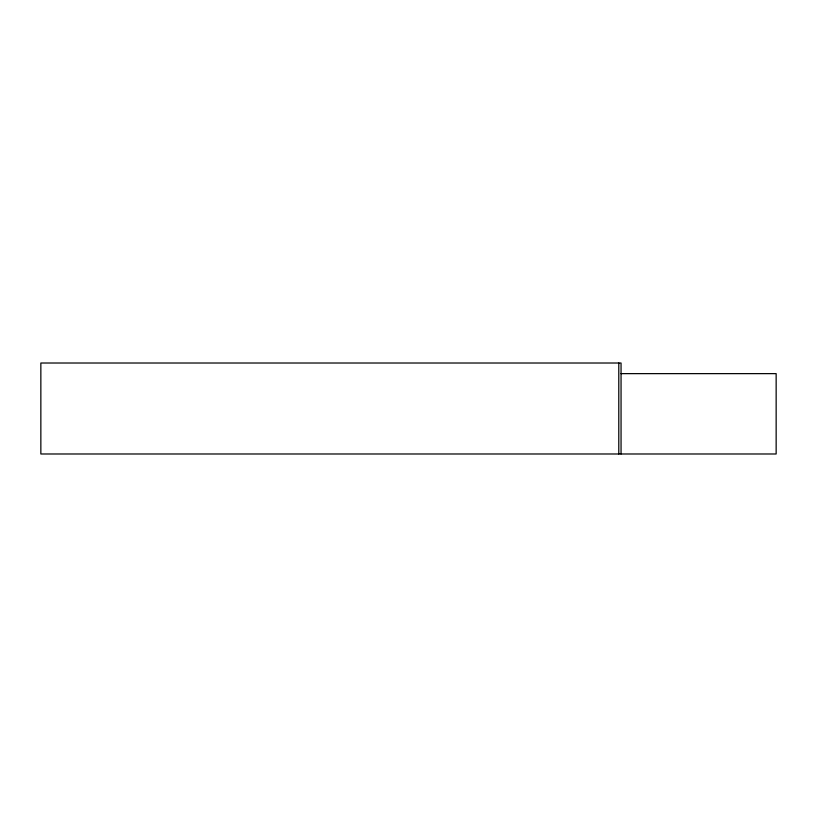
<?xml version="1.0" encoding="UTF-8"?>
<svg xmlns="http://www.w3.org/2000/svg" width="817" height="817" viewBox="0 0 817 817"><rect width="100%" height="100%" fill="white"/><g stroke="black" fill="none" stroke-linecap="round" stroke-linejoin="round"><path stroke-width="1.23" d="M621.053 373.635L776.15 373.635L776.15 453.986L40.85 453.986L40.85 363.014L621.053 363.014L621.053 453.986M618.786 363.014L618.786 453.986"/></g></svg>
